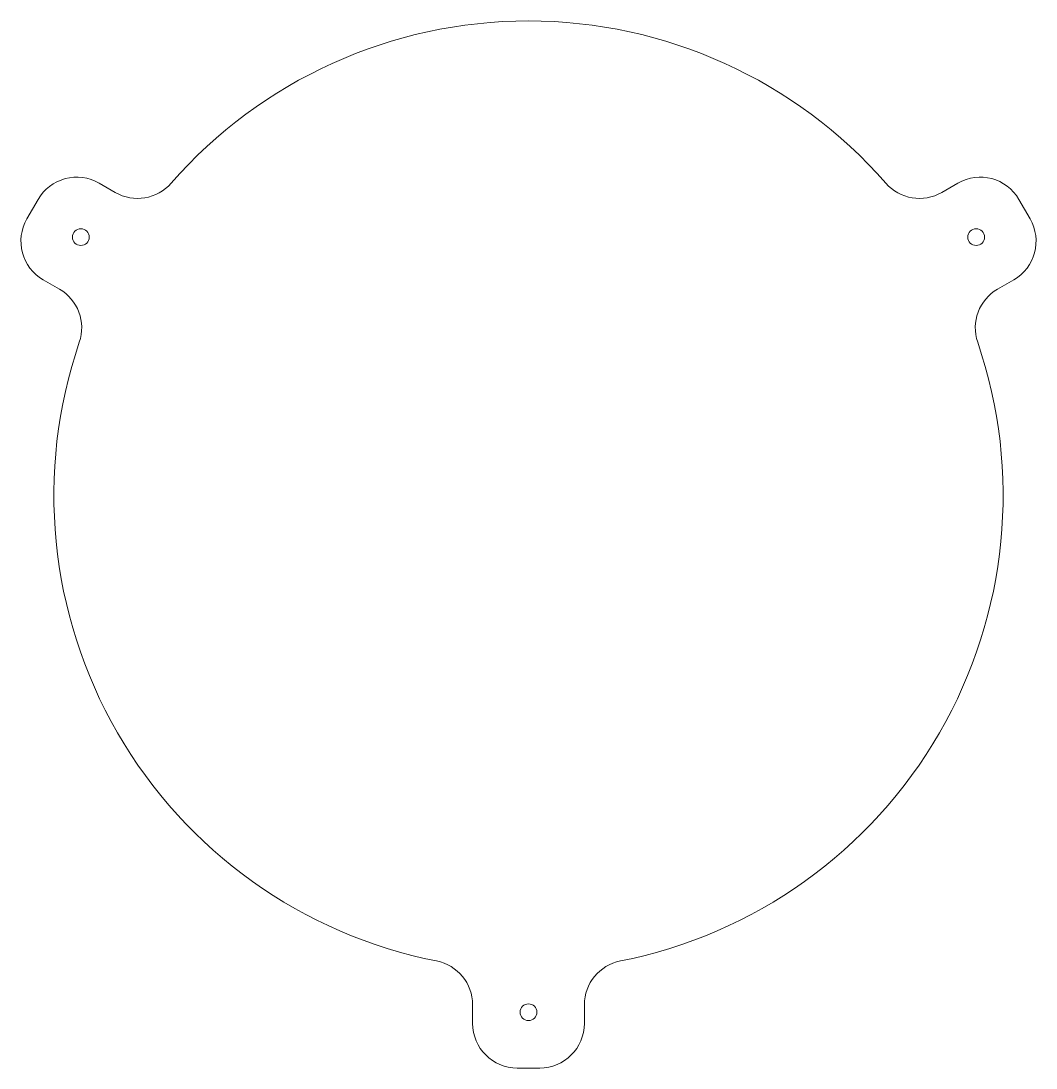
# Model space of a CAD drawing. Header units: millimetres. Extents: x -91 to 91, y -103 to 85.
import ezdxf

# ---------------------------------------------------------------- set-up
doc = ezdxf.new("R2010")
doc.units = ezdxf.units.MM

msp = doc.modelspace()

# ---------------------------------------------------------------- linework, layer by layer
at = {"color": 7, "linetype": 'Continuous', "lineweight": 15}
for p, q in [((-74.02, 54.28), (-76.9, 55.95)), ((76.9, 55.95), (74.02, 54.28)), ((-87.83, 53.02), (-89.83, 49.55)), ((89.83, 49.55), (87.83, 53.02)), ((-86.9, 38.62), (-84.02, 36.96)), ((84.02, 36.96), (86.9, 38.62)), ((-10, -91.24), (-10, -94.57)), ((10, -94.57), (10, -91.24)), ((-2, -102.57), (2, -102.57))]:
    msp.add_line(p, q, dxfattribs=at)
for centre in [(-80.17, 46.28), (80.17, 46.28), (0, -92.57)]:
    msp.add_circle(centre, 1.5, dxfattribs=at)
for centre, radius, start, end in [((0, 0), 85, 41.1599, 138.8401), ((-80.9, 49.02), 8, 60, 150), ((80.9, 49.02), 8, 30, 120), ((-70.02, 61.21), 8, 240, 318.8401), ((70.02, 61.21), 8, 221.1599, 300), ((-82.9, 45.55), 8, 150, 240), ((82.9, 45.55), 8, 300, 30), ((-88.02, 30.03), 8, 341.1599, 60), ((88.02, 30.03), 8, 120, 198.8401), ((0, 0), 85, 161.1599, 258.8401), ((0, 0), 85, 281.1599, 18.8401), ((-18, -91.24), 8, 0, 78.8401), ((18, -91.24), 8, 101.1599, 180), ((-2, -94.57), 8, 180, 270), ((2, -94.57), 8, 270, 0)]:
    msp.add_arc(centre, radius, start, end, dxfattribs=at)

doc.saveas('drawing.dxf')
